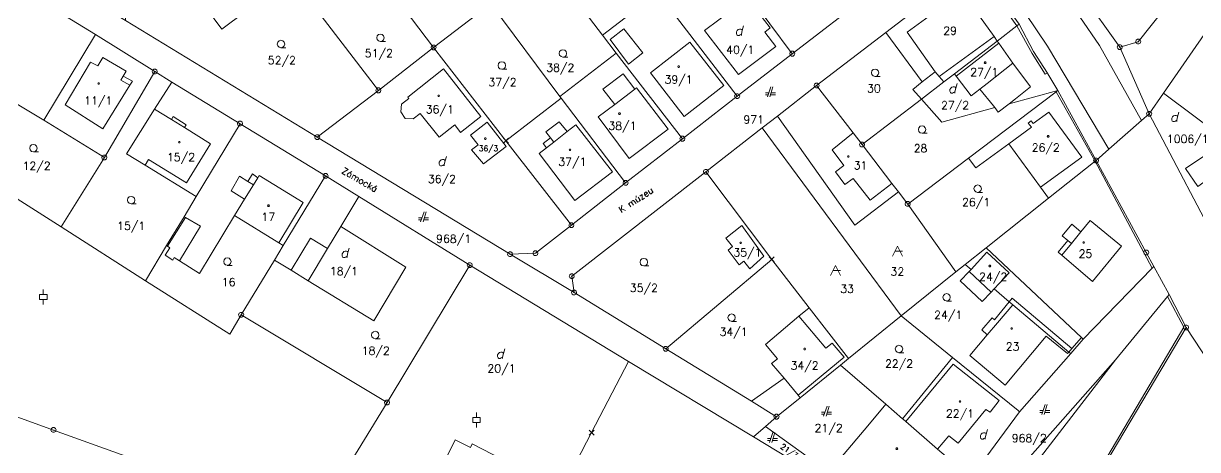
# Model space of a CAD drawing. Extents: x -443817 to 3, y -1171930 to -442383.
# Drawn here: x -443614.3 to -443379.6, y -1170588.4 to -1170503.4 of the extents above; entities that cross this region are included whole.
import ezdxf
from ezdxf.enums import TextEntityAlignment as Align

# ---------------------------------------------------------------- set-up
doc = ezdxf.new("R2010")
doc.units = 0
doc.header["$LTSCALE"] = 0.5
doc.header["$PDMODE"] = 3
doc.header["$PDSIZE"] = 0.5
for name, color, linetype, lineweight in [('KLADPAR', 7, 'Continuous', 0), ('ZAPPAR', 7, 'Continuous', 0), ('ZNACKY', 7, 'Continuous', 0), ('ZUOB', 7, 'Continuous', 0)]:
    doc.layers.add(name, color=color, linetype=linetype, lineweight=lineweight)
doc.styles.add('ROMANS', font='romans.shx', dxfattribs={"height": 0.2})

# ---------------------------------------------------------------- blocks, each defined once
blk = doc.blocks.new('$5')
at = {"color": 0}
blk.add_line((-0.12, 0), (0.12, 0), dxfattribs=at)
at = {"color": 0, "flags": 128}
blk.add_lwpolyline([(0.15, 0.48), (0.4, 0.3), (0.5, 0.01), (0.4, -0.28), (0.15, -0.46), (-0.16, -0.46), (-0.41, -0.28), (-0.51, 0.01), (-0.41, 0.3), (-0.16, 0.48), (0.15, 0.48)], dxfattribs=at)
blk = doc.blocks.new('$45')
at = {"color": 0, "flags": 128}
blk.add_lwpolyline([(0.09, 0.15), (0.18, 0), (0.09, -0.15), (-0.09, -0.15), (-0.18, 0), (-0.09, 0.15), (0.09, 0.15)], dxfattribs=at)
blk = doc.blocks.new('$30')
at = {"color": 0, "flags": 128}
blk.add_lwpolyline([(0, 0), (-0.38, 0.1), (-0.65, 0.37), (-0.75, 0.74), (-0.65, 1.11), (-0.38, 1.38), (-0.01, 1.48), (0.36, 1.38), (0.63, 1.11), (0.73, 0.73), (0.63, 0.35), (0.36, 0.08), (-0.02, -0.02), (0.98, -0.02)], dxfattribs=at)
blk = doc.blocks.new('$431')
at = {"color": 0}
blk.add_line((0.63, 0.99), (0.9, 1.89), dxfattribs=at)
at = {"color": 0, "flags": 128}
blk.add_lwpolyline([(0.45, 0), (0.45, 0.27), (0.63, 0.99), (0.54, 1.17), (0.36, 1.26), (0.09, 1.26), (-0.18, 1.17), (-0.36, 0.99), (-0.54, 0.72), (-0.54, 0.36), (-0.45, 0.09), (-0.27, 0), (0, 0), (0.18, 0.09), (0.45, 0.27)], dxfattribs=at)
blk = doc.blocks.new('$432')
at = {"color": 0}
for p, q in [((-0.32, 0.8), (-1, 0.8)), ((-1, 0.4), (-0.46, 0.4)), ((0.1, 2), (-0.6, 0)), ((-0.1, 0), (0.5, 2)), ((0.02, 0.4), (1, 0.4)), ((1, 0.8), (0.14, 0.8))]:
    blk.add_line(p, q, dxfattribs=at)
blk = doc.blocks.new('$435')
at = {"color": 0}
blk.add_line((1, 1), (-0.5, 1), dxfattribs=at)
at = {"color": 0, "flags": 128}
blk.add_lwpolyline([(-1, 0), (0, 2), (1, 0)], dxfattribs=at)
blk = doc.blocks.new('$44')
at = {"color": 0}
blk.add_line((0, 2), (0, 3), dxfattribs=at)
at = {"color": 0, "flags": 128}
blk.add_lwpolyline([(0, 0), (0, 1), (-0.75, 1), (-0.75, 2), (0, 2), (0.75, 2), (0.75, 1), (0, 1)], dxfattribs=at)

msp = doc.modelspace()

# ---------------------------------------------------------------- linework, layer by layer
at = {"layer": 'KLADPAR', "color": 7, "linetype": 'Continuous', "flags": 128}
for points in [[(-443368.78, -1170473.26), (-443364.34, -1170457.01), (-443363.34, -1170453.95), (-443357.33, -1170463.8), (-443360.7, -1170476.25), (-443362.52, -1170482.83), (-443366.84, -1170488.9), (-443372.45, -1170497.02), (-443386.42, -1170517.26), (-443389.27, -1170521.39), (-443395.16, -1170508.07), (-443391.46, -1170506.98), (-443371.95, -1170482.43), (-443371.79, -1170480.11), (-443368.78, -1170473.26)], [(-443460.63, -1170509.39), (-443469.58, -1170497.39), (-443461.81, -1170491.38), (-443437.53, -1170472.59), (-443437.29, -1170472.41), (-443428.69, -1170484.82), (-443429.04, -1170485.09), (-443460.63, -1170509.39)], [(-443387.01, -1170479.28), (-443378.69, -1170472.3), (-443371.79, -1170480.11), (-443371.95, -1170482.43), (-443391.46, -1170506.98), (-443395.16, -1170508.07), (-443402.7, -1170497.51), (-443383.57, -1170484.15), (-443387.01, -1170479.28)], [(-443520.86, -1170499.43), (-443532.33, -1170508.13), (-443547.24, -1170488.47), (-443549.12, -1170486), (-443537.94, -1170477.26), (-443534.47, -1170481.79), (-443520.86, -1170499.43)], [(-443504.25, -1170557.12), (-443485.92, -1170568.34), (-443468.81, -1170578.81), (-443463.77, -1170581.9), (-443465.98, -1170583.84), (-443468.38, -1170585.95), (-443493.34, -1170570.84), (-443525.1, -1170551.62), (-443547.27, -1170537.91), (-443553.91, -1170533.81), (-443571.03, -1170523.36), (-443584.67, -1170515.04), (-443588.07, -1170512.96), (-443599.91, -1170505.54), (-443623.34, -1170491.24), (-443628.06, -1170488.82), (-443625.13, -1170483.83), (-443621.48, -1170485.94), (-443606.66, -1170495.01), (-443593.91, -1170502.75), (-443555.58, -1170526.04), (-443517.03, -1170549.45), (-443504.25, -1170557.12)], [(-443460.63, -1170509.39), (-443429.04, -1170485.09), (-443428.69, -1170484.82), (-443423.99, -1170491.36), (-443424.34, -1170491.63), (-443428.34, -1170494.7), (-443441.94, -1170505.15), (-443455.75, -1170515.76), (-443463.58, -1170521.85), (-443466.62, -1170524.22), (-443477.88, -1170532.97), (-443504.7, -1170553.83), (-443504.25, -1170557.12), (-443517.03, -1170549.45), (-443511.98, -1170549.25), (-443504.78, -1170543.64), (-443493.94, -1170535.21), (-443482.58, -1170526.37), (-443471.64, -1170517.86), (-443460.63, -1170509.39)], [(-443471.64, -1170517.86), (-443487.5, -1170497.13), (-443476.39, -1170488.56), (-443469.58, -1170497.39), (-443460.63, -1170509.39), (-443471.64, -1170517.86)], [(-443599.91, -1170505.54), (-443610.27, -1170522.65), (-443621.32, -1170516.05), (-443635.4, -1170507.64), (-443626.08, -1170491.93), (-443623.34, -1170491.24), (-443599.91, -1170505.54)], [(-443558.51, -1170496.89), (-443543.37, -1170516.71), (-443555.58, -1170526.04), (-443593.91, -1170502.75), (-443594.15, -1170499.15), (-443584.25, -1170491.52), (-443574.7, -1170504.48), (-443560.74, -1170494), (-443558.51, -1170496.89)], [(-443495.84, -1170509.28), (-443507.07, -1170517.94), (-443520.86, -1170499.43), (-443509.8, -1170490.9), (-443498.58, -1170505.67), (-443495.84, -1170509.28)], [(-443415.27, -1170503.49), (-443415.71, -1170503.83), (-443419.66, -1170506.86), (-443428.2, -1170513.4), (-443430.33, -1170515.03), (-443434.79, -1170518.45), (-443436.5, -1170516.53), (-443434.64, -1170515), (-443441.94, -1170505.15), (-443428.34, -1170494.7), (-443424.34, -1170491.63), (-443423.99, -1170491.36), (-443415.27, -1170503.49)], [(-443482.58, -1170526.37), (-443495.84, -1170509.28), (-443498.58, -1170505.67), (-443487.5, -1170497.13), (-443471.64, -1170517.86), (-443482.58, -1170526.37)], [(-443346.81, -1170514.78), (-443361.37, -1170535.99), (-443386.42, -1170517.26), (-443372.45, -1170497.02), (-443355.92, -1170508.47), (-443361.59, -1170516.53), (-443356.51, -1170520.01), (-443354.37, -1170521.47), (-443350.2, -1170515.57), (-443348.71, -1170513.46), (-443346.81, -1170514.78)], [(-443506.82, -1170518.28), (-443517.88, -1170526.76), (-443532.33, -1170508.13), (-443520.86, -1170499.43), (-443507.07, -1170517.94), (-443506.82, -1170518.28)], [(-443434.79, -1170518.45), (-443430.33, -1170515.03), (-443428.2, -1170513.4), (-443419.66, -1170506.86), (-443415.71, -1170503.83), (-443415.27, -1170503.49), (-443412.42, -1170508.94), (-443409.63, -1170513.24), (-443409.52, -1170513.41), (-443407.51, -1170516.71), (-443417.29, -1170519.37), (-443416.02, -1170518.38), (-443413, -1170516.03), (-443416.5, -1170511.3), (-443419.36, -1170507.28), (-443427.85, -1170513.86), (-443424.83, -1170517.83), (-443423.14, -1170516.47), (-443420.4, -1170519.81), (-443420.15, -1170520.15), (-443430.73, -1170523.03), (-443434.79, -1170518.45)], [(-443434.64, -1170515), (-443436.5, -1170516.53), (-443434.79, -1170518.45), (-443446.67, -1170527.55), (-443448.47, -1170525.22), (-443455.75, -1170515.76), (-443441.94, -1170505.15), (-443434.64, -1170515)], [(-443517.88, -1170526.76), (-443504.78, -1170543.64), (-443511.98, -1170549.25), (-443517.03, -1170549.45), (-443555.58, -1170526.04), (-443543.37, -1170516.71), (-443532.33, -1170508.13), (-443517.88, -1170526.76)], [(-443420.4, -1170519.81), (-443423.14, -1170516.47), (-443424.83, -1170517.83), (-443427.85, -1170513.86), (-443419.36, -1170507.28), (-443416.5, -1170511.3), (-443413, -1170516.03), (-443416.02, -1170518.38), (-443417.29, -1170519.37), (-443419.48, -1170521.08), (-443420.15, -1170520.15), (-443420.4, -1170519.81)], [(-443493.94, -1170535.21), (-443506.82, -1170518.28), (-443507.07, -1170517.94), (-443495.84, -1170509.28), (-443482.58, -1170526.37), (-443493.94, -1170535.21)], [(-443589.95, -1170554.77), (-443606.78, -1170543.99), (-443598.15, -1170530.1), (-443588.07, -1170512.96), (-443584.67, -1170515.04), (-443588.14, -1170520.45), (-443593.72, -1170529.38), (-443590.01, -1170531.66), (-443579.8, -1170537.92), (-443582.22, -1170541.94), (-443585.7, -1170547.72), (-443589.95, -1170554.77)], [(-443537.3, -1170518.32), (-443537.5, -1170518.04), (-443530.37, -1170512.4), (-443522.88, -1170521.93), (-443526.97, -1170525.14), (-443528.11, -1170523.59), (-443531.25, -1170526.03), (-443535.03, -1170521.31), (-443536.43, -1170522.38), (-443537.99, -1170522.31), (-443538.85, -1170521), (-443538.72, -1170519.44), (-443537.3, -1170518.32)], [(-443537.5, -1170518.04), (-443537.3, -1170518.32), (-443538.72, -1170519.44), (-443538.85, -1170521), (-443537.99, -1170522.31), (-443536.43, -1170522.38), (-443535.03, -1170521.31), (-443531.25, -1170526.03), (-443528.11, -1170523.59), (-443526.97, -1170525.14), (-443522.88, -1170521.93), (-443530.37, -1170512.4), (-443537.5, -1170518.04)], [(-443629.81, -1170529.39), (-443621.32, -1170516.05), (-443610.27, -1170522.65), (-443598.15, -1170530.1), (-443606.78, -1170543.99), (-443629.81, -1170529.39)], [(-443579.8, -1170537.92), (-443590.01, -1170531.66), (-443593.72, -1170529.38), (-443588.14, -1170520.45), (-443584.67, -1170515.04), (-443571.03, -1170523.36), (-443579.8, -1170537.92)], [(-443448.47, -1170525.22), (-443446.67, -1170527.55), (-443440.69, -1170535.32), (-443439.39, -1170537.01), (-443448.15, -1170543.65), (-443463.58, -1170521.85), (-443455.75, -1170515.76), (-443448.47, -1170525.22)], [(-443407.51, -1170516.71), (-443407.9, -1170517.01), (-443425.39, -1170530.22), (-443437.55, -1170539.41), (-443439.39, -1170537.01), (-443440.69, -1170535.32), (-443446.67, -1170527.55), (-443434.79, -1170518.45), (-443430.73, -1170523.03), (-443420.15, -1170520.15), (-443419.48, -1170521.08), (-443417.29, -1170519.37), (-443407.51, -1170516.71)], [(-443399.88, -1170530.7), (-443400.1, -1170530.87), (-443409.38, -1170538.24), (-443410.98, -1170536.06), (-443417.36, -1170527.37), (-443423.92, -1170532.17), (-443425.39, -1170530.22), (-443407.9, -1170517.01), (-443407.51, -1170516.71), (-443399.88, -1170530.7)], [(-443361.37, -1170535.99), (-443363.25, -1170538.56), (-443368.96, -1170534.56), (-443373.6, -1170541.06), (-443367.88, -1170545.16), (-443363.25, -1170538.56), (-443360.89, -1170540.21), (-443367.23, -1170548.9), (-443371.22, -1170546.05), (-443374.16, -1170550.17), (-443389.27, -1170521.39), (-443386.42, -1170517.26), (-443361.37, -1170535.99)], [(-443522.38, -1170531.38), (-443524.78, -1170528.56), (-443523.43, -1170527.58), (-443524.93, -1170525.63), (-443521.59, -1170523.05), (-443517.83, -1170527.92), (-443522.38, -1170531.38)], [(-443524.78, -1170528.56), (-443522.38, -1170531.38), (-443517.83, -1170527.92), (-443521.59, -1170523.05), (-443524.93, -1170525.63), (-443523.43, -1170527.58), (-443524.78, -1170528.56)], [(-443439.39, -1170537.01), (-443437.55, -1170539.41), (-443427.9, -1170552.95), (-443438.83, -1170561.77), (-443466.62, -1170524.22), (-443463.58, -1170521.85), (-443448.15, -1170543.65), (-443439.39, -1170537.01)], [(-443355.46, -1170572.95), (-443338.26, -1170592.58), (-443340.54, -1170595.06), (-443344.83, -1170599.74), (-443347.31, -1170602.57), (-443353.42, -1170597.5), (-443357.78, -1170593.9), (-443363.28, -1170589.29), (-443367.82, -1170585.48), (-443381.88, -1170564.06), (-443385.27, -1170557.49), (-443388.34, -1170551.86), (-443389.85, -1170549.09), (-443399.88, -1170530.7), (-443397.33, -1170528.47), (-443390.82, -1170522.76), (-443389.27, -1170521.39), (-443374.16, -1170550.17), (-443370.2, -1170552.98), (-443355.46, -1170572.95)], [(-443562.38, -1170547.72), (-443563.29, -1170547.16), (-443572.13, -1170541.71), (-443579.13, -1170553.27), (-443583.1, -1170550.76), (-443584.18, -1170550.08), (-443584.49, -1170550.65), (-443585.98, -1170549.63), (-443585.08, -1170548.15), (-443585.5, -1170547.86), (-443585.7, -1170547.72), (-443582.22, -1170541.94), (-443579.8, -1170537.92), (-443571.03, -1170523.36), (-443553.91, -1170533.81), (-443562.38, -1170547.72)], [(-443438.83, -1170561.77), (-443449.39, -1170570.3), (-443457.26, -1170560.13), (-443464.74, -1170550.47), (-443477.88, -1170532.97), (-443466.62, -1170524.22), (-443438.83, -1170561.77)], [(-443409.38, -1170538.24), (-443421.84, -1170548.14), (-443426.05, -1170551.48), (-443427.9, -1170552.95), (-443437.55, -1170539.41), (-443425.39, -1170530.22), (-443423.92, -1170532.17), (-443417.36, -1170527.37), (-443410.98, -1170536.06), (-443409.38, -1170538.24)], [(-443374.36, -1170528.42), (-443377.04, -1170530.3), (-443377.72, -1170529.44), (-443382, -1170532.32), (-443379.57, -1170535.88), (-443372.58, -1170530.86), (-443374.36, -1170528.42)], [(-443377.04, -1170530.3), (-443374.36, -1170528.42), (-443372.58, -1170530.86), (-443379.57, -1170535.88), (-443382, -1170532.32), (-443377.72, -1170529.44), (-443377.04, -1170530.3)], [(-443402.44, -1170566.41), (-443402.79, -1170566.08), (-443421.84, -1170548.14), (-443409.38, -1170538.24), (-443400.1, -1170530.87), (-443399.88, -1170530.7), (-443389.85, -1170549.09), (-443388.34, -1170551.86), (-443388.71, -1170552.25), (-443402.44, -1170566.41)], [(-443564.14, -1170550.61), (-443562.38, -1170547.72), (-443553.91, -1170533.81), (-443547.27, -1170537.91), (-443550.9, -1170543.91), (-443537.88, -1170552.01), (-443544.27, -1170562.73), (-443557.38, -1170554.73), (-443560.8, -1170552.64), (-443564.14, -1170550.61)], [(-443464.74, -1170550.47), (-443485.92, -1170568.34), (-443504.25, -1170557.12), (-443504.7, -1170553.83), (-443477.88, -1170532.97), (-443464.74, -1170550.47)], [(-443550.9, -1170543.91), (-443547.27, -1170537.91), (-443525.1, -1170551.62), (-443541.64, -1170579.08), (-443570.8, -1170561.53), (-443564.14, -1170550.61), (-443560.8, -1170552.64), (-443557.38, -1170554.73), (-443544.27, -1170562.73), (-443537.88, -1170552.01), (-443550.9, -1170543.91)], [(-443570.8, -1170561.53), (-443573.04, -1170565.38), (-443589.95, -1170554.77), (-443585.7, -1170547.72), (-443585.5, -1170547.86), (-443585.08, -1170548.15), (-443585.98, -1170549.63), (-443584.49, -1170550.65), (-443584.18, -1170550.08), (-443583.1, -1170550.76), (-443579.13, -1170553.27), (-443572.13, -1170541.71), (-443563.29, -1170547.16), (-443562.38, -1170547.72), (-443564.14, -1170550.61), (-443570.8, -1170561.53)], [(-443473.9, -1170546.21), (-443472.59, -1170547.88), (-443473.46, -1170548.61), (-443471.22, -1170551.57), (-443470.31, -1170550.81), (-443469.09, -1170552.37), (-443466.3, -1170549.83), (-443470.71, -1170543.69), (-443473.9, -1170546.21)], [(-443472.59, -1170547.88), (-443473.9, -1170546.21), (-443470.71, -1170543.69), (-443466.3, -1170549.83), (-443469.09, -1170552.37), (-443470.31, -1170550.81), (-443471.22, -1170551.57), (-443473.46, -1170548.61), (-443472.59, -1170547.88)], [(-443421.73, -1170549.05), (-443417.26, -1170553.18), (-443420.27, -1170556.36), (-443420.86, -1170556.99), (-443422.66, -1170558.9), (-443427.07, -1170554.74), (-443425.28, -1170552.9), (-443424.88, -1170552.47), (-443421.73, -1170549.05)], [(-443424.88, -1170552.47), (-443426.05, -1170551.48), (-443421.84, -1170548.14), (-443402.79, -1170566.08), (-443402.44, -1170566.41), (-443404.96, -1170569.28), (-443405.31, -1170568.98), (-443405.57, -1170569.28), (-443409.87, -1170565.78), (-443418.06, -1170575.6), (-443425.14, -1170569.66), (-443421.64, -1170565.55), (-443422.75, -1170564.56), (-443420.67, -1170562.14), (-443420.21, -1170562.58), (-443417.24, -1170558.92), (-443420.27, -1170556.36), (-443417.26, -1170553.18), (-443421.73, -1170549.05), (-443424.88, -1170552.47)], [(-443464.74, -1170550.47), (-443457.26, -1170560.13), (-443459.3, -1170561.84), (-443466, -1170567.47), (-443463.59, -1170570.35), (-443464.76, -1170571.27), (-443462.27, -1170574.23), (-443468.81, -1170578.81), (-443485.92, -1170568.34), (-443464.74, -1170550.47)], [(-443500.76, -1170585.08), (-443506.92, -1170596.9), (-443517.57, -1170617.34), (-443556.5, -1170603.3), (-443541.64, -1170579.08), (-443525.1, -1170551.62), (-443493.34, -1170570.84), (-443500.76, -1170585.08)], [(-443426.05, -1170551.48), (-443424.88, -1170552.47), (-443425.28, -1170552.9), (-443427.07, -1170554.74), (-443422.66, -1170558.9), (-443420.86, -1170556.99), (-443420.27, -1170556.36), (-443417.24, -1170558.92), (-443420.21, -1170562.58), (-443420.67, -1170562.14), (-443422.75, -1170564.56), (-443421.64, -1170565.55), (-443425.14, -1170569.66), (-443418.06, -1170575.6), (-443409.87, -1170565.78), (-443405.57, -1170569.28), (-443405.31, -1170568.98), (-443404.96, -1170569.28), (-443415.18, -1170580.93), (-443415.48, -1170580.68), (-443428.62, -1170570.04), (-443438.83, -1170561.77), (-443427.9, -1170552.95), (-443426.05, -1170551.48)], [(-443415.18, -1170580.93), (-443404.96, -1170569.28), (-443402.44, -1170566.41), (-443388.71, -1170552.25), (-443388.34, -1170551.86), (-443385.27, -1170557.49), (-443385.58, -1170557.87), (-443396.03, -1170570.52), (-443430.1, -1170609.15), (-443434.62, -1170606.4), (-443431.41, -1170602.33), (-443424.92, -1170594.11), (-443415.18, -1170580.93)], [(-443415.64, -1170612.97), (-443423.98, -1170606.96), (-443412.14, -1170591.47), (-443396.03, -1170570.52), (-443385.58, -1170557.87), (-443385.27, -1170557.49), (-443381.88, -1170564.06), (-443404.28, -1170601.75), (-443412.7, -1170616.28), (-443414.07, -1170618.71), (-443428.87, -1170644.86), (-443429.31, -1170644.73), (-443432.66, -1170643.74), (-443415.64, -1170612.97)], [(-443449.39, -1170570.3), (-443450.99, -1170571.59), (-443459.06, -1170578.1), (-443463.77, -1170581.9), (-443468.81, -1170578.81), (-443462.27, -1170574.23), (-443464.76, -1170571.27), (-443463.59, -1170570.35), (-443466, -1170567.47), (-443459.3, -1170561.84), (-443457.26, -1170560.13), (-443449.39, -1170570.3)], [(-443428.62, -1170570.04), (-443438.58, -1170582.3), (-443441.93, -1170579.41), (-443450.99, -1170571.59), (-443449.39, -1170570.3), (-443438.83, -1170561.77), (-443428.62, -1170570.04)], [(-443424.92, -1170594.11), (-443429.87, -1170589.83), (-443431.56, -1170588.37), (-443437.92, -1170582.87), (-443438.46, -1170582.41), (-443438.58, -1170582.3), (-443428.62, -1170570.04), (-443415.48, -1170580.68), (-443415.18, -1170580.93), (-443424.92, -1170594.11)], [(-443517.57, -1170617.34), (-443506.92, -1170596.9), (-443500.76, -1170585.08), (-443493.34, -1170570.84), (-443468.38, -1170585.95), (-443461.48, -1170590.13), (-443434.62, -1170606.4), (-443430.1, -1170609.15), (-443427.04, -1170610.97), (-443434.65, -1170620.67), (-443440.05, -1170623.08), (-443436.68, -1170614.15), (-443449.97, -1170609.03), (-443458.4, -1170631.28), (-443467.64, -1170635.41), (-443482.77, -1170629.94), (-443517.57, -1170617.34)], [(-443450.99, -1170571.59), (-443441.93, -1170579.41), (-443445.54, -1170583.69), (-443450.98, -1170590.18), (-443438.86, -1170600.4), (-443429.87, -1170589.83), (-443424.92, -1170594.11), (-443431.41, -1170602.33), (-443434.62, -1170606.4), (-443465.98, -1170583.84), (-443463.77, -1170581.9), (-443459.06, -1170578.1), (-443450.99, -1170571.59)], [(-443396.03, -1170570.52), (-443412.14, -1170591.47), (-443423.98, -1170606.96), (-443427.04, -1170610.97), (-443430.1, -1170609.15), (-443396.03, -1170570.52)], [(-443441.93, -1170579.41), (-443438.58, -1170582.3), (-443438.46, -1170582.41), (-443437.92, -1170582.87), (-443431.56, -1170588.37), (-443429.87, -1170589.83), (-443438.86, -1170600.4), (-443450.98, -1170590.18), (-443445.54, -1170583.69), (-443441.93, -1170579.41)], [(-443513.83, -1170593.72), (-443516.85, -1170592.18), (-443516.49, -1170591.48), (-443524.61, -1170587.33), (-443524.97, -1170588.03), (-443527.99, -1170586.49), (-443530.43, -1170591.37), (-443527.42, -1170592.91), (-443527.78, -1170593.6), (-443519.65, -1170597.74), (-443519.29, -1170597.04), (-443516.32, -1170598.56), (-443513.83, -1170593.72)], [(-443516.85, -1170592.18), (-443513.83, -1170593.72), (-443516.32, -1170598.56), (-443519.29, -1170597.04), (-443519.65, -1170597.74), (-443527.78, -1170593.6), (-443527.42, -1170592.91), (-443530.43, -1170591.37), (-443527.99, -1170586.49), (-443524.97, -1170588.03), (-443524.61, -1170587.33), (-443516.49, -1170591.48), (-443516.85, -1170592.18)]]:
    msp.add_lwpolyline(points, close=True, dxfattribs=at)
for points in [[(-443402.7, -1170497.51), (-443395.16, -1170508.07), (-443389.27, -1170521.39), (-443390.82, -1170522.76), (-443397.33, -1170528.47), (-443399.88, -1170530.7), (-443407.51, -1170516.71), (-443409.52, -1170513.41), (-443409.63, -1170513.24), (-443412.42, -1170508.94), (-443415.27, -1170503.49), (-443423.99, -1170491.36)], [(-443629.81, -1170529.39), (-443606.78, -1170543.99), (-443589.95, -1170554.77), (-443573.04, -1170565.38), (-443570.8, -1170561.53), (-443541.64, -1170579.08), (-443556.5, -1170603.3)], [(-443765.92, -1170598.45), (-443758.1, -1170579.4), (-443754.54, -1170571.24), (-443749.57, -1170563.38), (-443742.44, -1170552.7), (-443734.15, -1170542.44), (-443733.76, -1170542.56), (-443671.03, -1170561.89), (-443668.02, -1170562.97), (-443627.76, -1170577.53), (-443608.32, -1170584.56), (-443588.85, -1170591.6)], [(-443404.28, -1170601.75), (-443381.88, -1170564.06), (-443367.82, -1170585.48), (-443399.56, -1170640.54)], [(-443588.85, -1170591.6), (-443608.32, -1170584.56), (-443627.76, -1170577.53)]]:
    msp.add_lwpolyline(points, dxfattribs=at)
at = {"layer": 'KLADPAR', "color": 7, "linetype": 'Continuous'}
for p in [(-443517.88, -1170526.76), (-443517.88, -1170526.76), (-443464.74, -1170550.47), (-443500.76, -1170585.08)]:
    msp.add_point(p, dxfattribs=at)
for points in [[(-443570.73, -1170481.1), (-443560.74, -1170494), (-443574.7, -1170504.48), (-443584.25, -1170491.52)], [(-443498.58, -1170505.67), (-443509.8, -1170490.9), (-443498.97, -1170482.26), (-443487.5, -1170497.13)], [(-443558.51, -1170496.89), (-443547.24, -1170488.47), (-443532.33, -1170508.13), (-443543.37, -1170516.71)], [(-443610.27, -1170522.65), (-443599.91, -1170505.54), (-443588.07, -1170512.96), (-443598.15, -1170530.1)], [(-443504.78, -1170543.64), (-443517.88, -1170526.76), (-443506.82, -1170518.28), (-443493.94, -1170535.21)], [(-443461.48, -1170590.13), (-443468.38, -1170585.95), (-443465.98, -1170583.84), (-443434.62, -1170606.4)], [(-443399.56, -1170640.54), (-443367.82, -1170585.48), (-443363.28, -1170589.29), (-443394.83, -1170644.06)]]:
    msp.add_3dface(points, dxfattribs=at)
at = {"layer": 'ZAPPAR', "color": 7, "linetype": 'Continuous'}
for p, q in [((-443424.34, -1170491.63), (-443415.71, -1170503.83)), ((-443419.66, -1170506.86), (-443420.29, -1170505.98)), ((-443419.66, -1170506.86), (-443419.36, -1170507.28)), ((-443434.64, -1170515), (-443432.04, -1170513.03)), ((-443428.2, -1170513.4), (-443427.85, -1170513.86)), ((-443598.46, -1170524.39), (-443593.09, -1170515.7)), ((-443430.33, -1170515.03), (-443431.27, -1170513.93)), ((-443423.14, -1170516.47), (-443421.66, -1170515.32)), ((-443492.12, -1170516.5), (-443496.13, -1170519.52)), ((-443407.9, -1170517.01), (-443400.1, -1170530.87)), ((-443588.14, -1170520.45), (-443584.75, -1170522.5)), ((-443505.62, -1170524.92), (-443508.3, -1170527.03)), ((-443503.9, -1170523.58), (-443505.62, -1170524.92)), ((-443508.3, -1170527.03), (-443509.75, -1170528.16)), ((-443508.96, -1170526.2), (-443508.3, -1170527.03)), ((-443400.1, -1170530.87), (-443388.71, -1170552.25)), ((-443569.46, -1170534.88), (-443568.33, -1170535.56)), ((-443567.48, -1170534.18), (-443568.33, -1170535.56)), ((-443572.13, -1170541.71), (-443570.12, -1170538.45)), ((-443550.9, -1170543.91), (-443553.51, -1170548.27)), ((-443407.46, -1170549.02), (-443405.53, -1170546.69)), ((-443406.74, -1170549.63), (-443407.46, -1170549.02)), ((-443400.58, -1170554.89), (-443394.8, -1170547.85)), ((-443406.74, -1170549.63), (-443400.58, -1170554.89)), ((-443425.28, -1170552.9), (-443420.86, -1170556.99)), ((-443402.79, -1170566.08), (-443404.71, -1170568.28))]:
    msp.add_line(p, q, dxfattribs=at)
at = {"layer": 'ZAPPAR', "color": 7, "linetype": 'Continuous', "flags": 128}
for points in [[(-443486.3, -1170402.93), (-443467.55, -1170426.56), (-443433.8, -1170471.95), (-443409.62, -1170507.86), (-443397.33, -1170528.47)], [(-443390.82, -1170522.76), (-443399.19, -1170507.75), (-443403.12, -1170502.01), (-443422.43, -1170472.89), (-443439.13, -1170450.37), (-443466.59, -1170413.66), (-443467.75, -1170410.92), (-443470.15, -1170402.17)], [(-443415.71, -1170503.83), (-443412.65, -1170509.35), (-443410.07, -1170513.5), (-443409.63, -1170513.24)], [(-443594.38, -1170513.84), (-443593.79, -1170512.86), (-443598.49, -1170510.14), (-443599.49, -1170511.81), (-443600.94, -1170511.08), (-443606.01, -1170519.57), (-443598.46, -1170524.39)], [(-443423.14, -1170516.47), (-443421.66, -1170515.32), (-443416.5, -1170511.3)], [(-443594.38, -1170513.84), (-443594.87, -1170514.68), (-443593.09, -1170515.7)], [(-443593.09, -1170515.7), (-443592.56, -1170514.84), (-443594.38, -1170513.84)], [(-443496.13, -1170519.52), (-443498.48, -1170516.5), (-443494.43, -1170513.43), (-443492.12, -1170516.5)], [(-443493.24, -1170530.32), (-443485.45, -1170524.45), (-443491.75, -1170516.22), (-443492.12, -1170516.5)], [(-443496.13, -1170519.52), (-443499.43, -1170522), (-443493.24, -1170530.32)], [(-443508.96, -1170526.2), (-443509.9, -1170524.98), (-443507.25, -1170522.97), (-443505.62, -1170524.92)], [(-443417.36, -1170527.37), (-443412.83, -1170524.09), (-443413.44, -1170523.25), (-443412.87, -1170522.82), (-443412.49, -1170523.35), (-443409.31, -1170521.03), (-443402.74, -1170530.07), (-443410.98, -1170536.06)], [(-443590.01, -1170531.66), (-443589.33, -1170530.54), (-443581.76, -1170535.16), (-443576.94, -1170527.38), (-443582.16, -1170524.15)], [(-443509.75, -1170528.16), (-443511.26, -1170529.35), (-443504.07, -1170538.72), (-443496.57, -1170532.95), (-443503.9, -1170523.58)], [(-443448.47, -1170525.22), (-443452.68, -1170528.58), (-443450.33, -1170531.73), (-443451.98, -1170533), (-443450.1, -1170535.51), (-443448.44, -1170534.32), (-443445.03, -1170538.66), (-443440.69, -1170535.32)], [(-443509.75, -1170528.16), (-443510.42, -1170527.33), (-443508.96, -1170526.2)], [(-443568.33, -1170535.56), (-443570.12, -1170538.45), (-443572.81, -1170536.79), (-443571.11, -1170533.88), (-443569.46, -1170534.88)], [(-443569.46, -1170534.88), (-443568.57, -1170533.41), (-443567.48, -1170534.18)], [(-443563.29, -1170547.16), (-443558.43, -1170539.12), (-443567.21, -1170533.74), (-443567.48, -1170534.18)], [(-443582.22, -1170541.94), (-443581.93, -1170542.11), (-443585.5, -1170547.86)], [(-443583.1, -1170550.76), (-443578.96, -1170543.84), (-443581.93, -1170542.11)], [(-443405.53, -1170546.69), (-443406.7, -1170545.75), (-443404.76, -1170543.46), (-443402.91, -1170544.97), (-443404.81, -1170547.29)], [(-443394.8, -1170547.85), (-443401.05, -1170542.7), (-443402.91, -1170544.97)], [(-443557.38, -1170554.73), (-443553.51, -1170548.27), (-443556.91, -1170546.26), (-443560.8, -1170552.64)], [(-443405.53, -1170546.69), (-443404.81, -1170547.29), (-443406.74, -1170549.63)], [(-443385.58, -1170557.87), (-443382.36, -1170564.02), (-443404.47, -1170601.42), (-443429.31, -1170644.73)], [(-443421.64, -1170565.55), (-443419.61, -1170563.16), (-443416.52, -1170559.52)], [(-443459.3, -1170561.84), (-443453.92, -1170568.22), (-443452.68, -1170567.19), (-443450.25, -1170570.03), (-443459.47, -1170577.61)], [(-443437.92, -1170582.87), (-443428.48, -1170571.37), (-443419.27, -1170578.69), (-443421.09, -1170581), (-443421.95, -1170580.49), (-443427.48, -1170587.18), (-443429.35, -1170585.72), (-443431.56, -1170588.37)], [(-443462.27, -1170574.23), (-443459.47, -1170577.61), (-443459.06, -1170578.1)]]:
    msp.add_lwpolyline(points, dxfattribs=at)
for points in [[(-443420.29, -1170505.98), (-443426.69, -1170497.01), (-443437.66, -1170505.11), (-443432.04, -1170513.03), (-443431.27, -1170513.93), (-443420.29, -1170505.98)], [(-443465.04, -1170504.2), (-443469.59, -1170498.32), (-443478.2, -1170504.74), (-443471.35, -1170513.53), (-443463.94, -1170507.95), (-443466.12, -1170505.11), (-443465.04, -1170504.2)], [(-443405.31, -1170568.98), (-443404.71, -1170568.28), (-443416.68, -1170558.23), (-443417.24, -1170558.92), (-443416.52, -1170559.52), (-443405.31, -1170568.98)]]:
    msp.add_lwpolyline(points, close=True, dxfattribs=at)
at = {"layer": 'ZAPPAR', "color": 7, "linetype": 'Continuous'}
for points in [[(-443494.31, -1170504.39), (-443497.02, -1170506.52), (-443493.36, -1170511.45), (-443490.52, -1170509.2)], [(-443481.09, -1170507.06), (-443488.97, -1170513.2), (-443482.23, -1170521.93), (-443474.31, -1170515.74)], [(-443582.16, -1170524.15), (-443581.82, -1170523.62), (-443584.4, -1170521.96), (-443584.75, -1170522.5)]]:
    msp.add_3dface(points, dxfattribs=at)
at = {"layer": 'ZUOB', "color": 7, "linetype": 'Continuous', "flags": 128}
for points in [[(-443627.76, -1170577.53), (-443608.32, -1170584.56), (-443588.85, -1170591.6)], [(-443588.85, -1170591.6), (-443608.32, -1170584.56), (-443627.76, -1170577.53)]]:
    msp.add_lwpolyline(points, dxfattribs=at)

# ---------------------------------------------------------------- block references
at = {"layer": 'KLADPAR', "color": 7, "linetype": 'Continuous'}
for name, p in [('$431', (-443471.25, -1170505.73)), ('$30', (-443562.83, -1170508.19)), ('$30', (-443542.96, -1170506.93)), ('$30', (-443506.48, -1170510.06)), ('$30', (-443518.68, -1170512.48)), ('$45', (-443422.06, -1170511.18)), ('$45', (-443483.33, -1170511.96)), ('$30', (-443444.06, -1170513.92)), ('$45', (-443599.3, -1170515.34)), ('$432', (-443464.98, -1170517.99)), ('$431', (-443428.57, -1170517.24)), ('$45', (-443531.3, -1170517.8)), ('$45', (-443495.18, -1170521.36)), ('$431', (-443384.22, -1170522.96)), ('$30', (-443434.67, -1170525.27)), ('$30', (-443612.33, -1170528.99)), ('$45', (-443583.17, -1170527.06)), ('$45', (-443521.98, -1170526.35)), ('$45', (-443409.47, -1170525.9)), ('$431', (-443530.66, -1170531.78)), ('$45', (-443505.07, -1170528.58)), ('$45', (-443449.42, -1170529.91)), ('$30', (-443423.55, -1170537.08)), ('$30', (-443592.79, -1170539.37)), ('$45', (-443565.33, -1170539.75)), ('$432', (-443534.32, -1170542.95)), ('$431', (-443550.08, -1170550.09)), ('$45', (-443470.93, -1170547.15)), ('$435', (-443439.57, -1170549.8)), ('$45', (-443402.37, -1170547.11)), ('$30', (-443573.55, -1170551.64)), ('$30', (-443490.29, -1170551.77)), ('$435', (-443452, -1170553.71)), ('$45', (-443421.13, -1170551.8)), ('$30', (-443429.77, -1170558.77)), ('$30', (-443472.75, -1170562.84)), ('$30', (-443544, -1170566.32)), ('$45', (-443416.77, -1170564.29)), ('$30', (-443439.28, -1170569.1)), ('$431', (-443519, -1170570.26)), ('$45', (-443458.16, -1170568.38)), ('$45', (-443427.09, -1170578.87)), ('$432', (-443410.15, -1170581.47)), ('$432', (-443453.78, -1170581.77)), ('$432', (-443464.61, -1170587.08)), ('$431', (-443422.48, -1170586.36)), ('$45', (-443439.72, -1170588.29))]:
    msp.add_blockref(name, p, dxfattribs=at)
at = {"layer": 'ZNACKY', "color": 7, "linetype": 'Continuous'}
for name, p in [('$5', (-443391.46, -1170506.98)), ('$5', (-443532.33, -1170508.13)), ('$5', (-443460.63, -1170509.39)), ('$5', (-443395.16, -1170508.07)), ('$5', (-443588.07, -1170512.96)), ('$5', (-443543.37, -1170516.71)), ('$5', (-443455.75, -1170515.76)), ('$5', (-443471.64, -1170517.86)), ('$5', (-443389.27, -1170521.39)), ('$5', (-443571.03, -1170523.36)), ('$5', (-443555.58, -1170526.04)), ('$5', (-443482.58, -1170526.37)), ('$5', (-443446.67, -1170527.55)), ('$5', (-443598.15, -1170530.1)), ('$5', (-443399.88, -1170530.7)), ('$5', (-443477.88, -1170532.97)), ('$5', (-443553.91, -1170533.81)), ('$5', (-443493.94, -1170535.21)), ('$5', (-443437.55, -1170539.41)), ('$5', (-443504.78, -1170543.64)), ('$5', (-443517.03, -1170549.45)), ('$5', (-443511.98, -1170549.25)), ('$5', (-443389.85, -1170549.09)), ('$5', (-443525.1, -1170551.62)), ('$5', (-443504.7, -1170553.83)), ('$44', (-443610.37, -1170559.5)), ('$5', (-443504.25, -1170557.12)), ('$5', (-443570.8, -1170561.53)), ('$5', (-443381.88, -1170564.06)), ('$5', (-443485.92, -1170568.34)), ('$5', (-443541.64, -1170579.08)), ('$44', (-443523.77, -1170584.06)), ('$5', (-443463.77, -1170581.9)), ('$5', (-443608.32, -1170584.56))]:
    msp.add_blockref(name, p, dxfattribs=at)

# ---------------------------------------------------------------- texts
at = {"layer": 'KLADPAR', "color": 7, "linetype": 'Continuous', "style": 'ROMANS'}
for s, height, p in [('29', 1.6, (-443429.08, -1170503.99)), ('51/2', 1.6, (-443543.28, -1170508.49)), ('40/1', 1.6, (-443471.03, -1170507.79)), ('52/2', 1.6, (-443562.67, -1170509.89)), ('38/2', 1.6, (-443507, -1170511.38)), ('39/1', 1.6, (-443483.35, -1170513.74)), ('27/1', 1.6, (-443422.24, -1170512.26)), ('37/2', 1.6, (-443518.56, -1170514.28)), ('30', 1.6, (-443444.3, -1170515.52)), ('11/1', 1.6, (-443599.38, -1170517.94)), ('27/2', 1.6, (-443428.08, -1170518.88)), ('36/1', 1.6, (-443531.1, -1170519.7)), ('38/1', 1.6, (-443494.58, -1170522.98)), ('971', 1.6, (-443468.35, -1170521.74)), ('1006/1', 1.6, (-443381.56, -1170525.61)), ('36/3', 1.1, (-443521.36, -1170527.75)), ('28', 1.6, (-443434.99, -1170527.48)), ('26/2', 1.6, (-443409.95, -1170527.34)), ('15/2', 1.6, (-443582.83, -1170529.25)), ('37/1', 1.6, (-443504.59, -1170530.18)), ('12/2', 1.6, (-443611.69, -1170530.99)), ('31', 1.6, (-443446.98, -1170530.89)), ('36/2', 1.6, (-443530.66, -1170533.62)), ('26/1', 1.6, (-443423.87, -1170538.24)), ('17', 1.6, (-443565.37, -1170541.17)), ('15/1', 1.6, (-443592.79, -1170542.97)), ('968/1', 1.6, (-443528.33, -1170545.56)), ('35/1', 1.6, (-443469.6, -1170548.28)), ('25', 1.6, (-443402.01, -1170548.53)), ('18/1', 1.6, (-443550.25, -1170552.03)), ('32', 1.6, (-443439.62, -1170552.11)), ('24/2', 1.6, (-443420.46, -1170553.14)), ('16', 1.6, (-443573.31, -1170554.2)), ('35/2', 1.6, (-443490.29, -1170555.37)), ('33', 1.6, (-443449.66, -1170555.55)), ('24/1', 1.6, (-443429.45, -1170560.77)), ('34/1', 1.6, (-443472.35, -1170564.12)), ('18/2', 1.6, (-443543.9, -1170567.92)), ('23', 1.6, (-443416.59, -1170567.08)), ('22/2', 1.6, (-443439.28, -1170570.5)), ('20/1', 1.6, (-443518.76, -1170571.46)), ('34/2', 1.6, (-443458.16, -1170570.88)), ('22/1', 1.6, (-443427.09, -1170580.47)), ('21/2', 1.6, (-443453.35, -1170583.36)), ('968/2', 1.6, (-443413.25, -1170585.39))]:
    msp.add_text(s, height=height, dxfattribs=at).set_placement(p, align=Align.TOP_CENTER)
msp.add_text('21/3', height=1.1, rotation=325.555, dxfattribs=at).set_placement((-443460.9, -1170588.29), align=Align.TOP_CENTER)
at = {"layer": 'ZNACKY', "color": 7, "linetype": 'Continuous', "style": 'ROMANS'}
for s, rotation, p in [('Zámocká', 330.024, (-443550.85, -1170533.15)), ('K múzeu', 33.002, (-443494.81, -1170541.25))]:
    msp.add_text(s, height=1.3, rotation=rotation, dxfattribs=at).set_placement(p)

doc.saveas('drawing.dxf')
